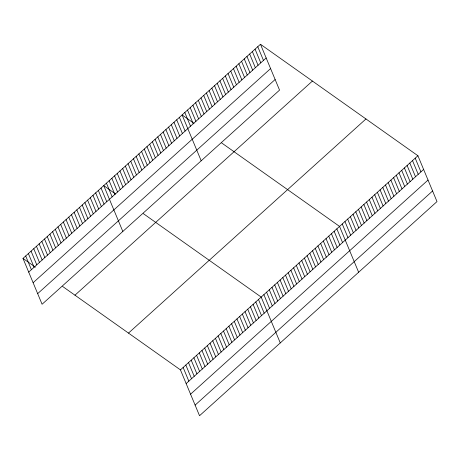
<?xml version="1.0" encoding="UTF-8"?>
<svg xmlns="http://www.w3.org/2000/svg" width="460" height="460" viewBox="0 0 460 460"><rect width="100%" height="100%" fill="white"/><g stroke="black" fill="none" stroke-linecap="round" stroke-linejoin="round"><path stroke-width="0.69" d="M260.469 44.275L279.553 90.12L42.084 304.255L23 258.411L260.469 44.275L417.916 155.744L437 201.589L199.531 415.725L180.446 369.88L62.589 286.436M28.704 272.107L266.173 57.971M33.12 282.716L270.589 68.58M37.668 293.647L275.137 79.511M74.957 295.193L312.426 81.058M128.489 333.097L365.959 118.962M180.446 369.88L417.916 155.744M186.145 383.582L423.62 169.447M190.561 394.191L428.036 180.055M195.115 405.116L432.584 190.986M193.982 123.349L182.108 114.937L201.192 160.781M221.691 142.968L339.549 226.412L358.633 272.257M115.615 194.011L103.741 185.604L122.826 231.449M143.324 213.63L261.182 297.074L280.267 342.918M23 258.411L35.368 267.168M415.213 158.183L420.917 171.885M412.511 160.62L418.215 174.317M409.808 163.058L415.512 176.755M407.106 165.491L412.81 179.193M404.403 167.929L410.107 181.631M401.701 170.367L407.405 184.069M398.998 172.805L404.702 186.501M396.296 175.237L402 188.939M393.593 177.675L399.297 191.377M390.897 180.113L396.595 193.815M388.194 182.551L393.892 196.248M385.491 184.989L391.19 198.685M382.789 187.421L388.487 201.123M380.086 189.859L385.785 203.561M377.384 192.297L383.088 205.999M374.681 194.735L380.385 208.432M371.979 197.167L377.683 210.87M369.276 199.605L374.98 213.308M366.574 202.043L372.278 215.746M363.872 204.481L369.575 218.178M361.169 206.919L366.873 220.616M358.466 209.352L364.171 223.054M355.764 211.79L361.468 225.492M353.061 214.228L358.766 227.924M350.359 216.666L356.063 230.362M347.656 219.098L353.36 232.8M344.954 221.536L350.658 235.238M342.251 223.974L347.955 237.676M336.846 228.844L342.55 242.546M257.772 46.713L263.471 60.409M334.144 231.282L339.848 244.984M255.07 49.145L260.768 62.847M331.441 233.72L337.145 247.422M252.367 51.583L258.066 65.285M328.739 236.158L334.443 249.855M249.665 54.021L255.363 67.724M326.036 238.596L331.74 252.293M246.962 56.459L252.661 70.156M323.34 241.028L329.038 254.731M244.26 58.891L249.964 72.594M320.637 243.466L326.335 257.169M241.558 61.329L247.261 75.032M317.935 245.904L323.633 259.607M238.855 63.767L244.559 77.47M315.232 248.342L320.93 262.039M236.152 66.206L241.856 79.902M312.53 250.775L318.228 264.477M233.45 68.643L239.154 82.34M309.827 253.213L315.531 266.915M230.748 71.076L236.452 84.778M307.125 255.651L312.829 269.353M228.045 73.514L233.749 87.216M304.422 258.089L310.126 271.785M225.342 75.952L231.046 89.654M301.72 260.527L307.424 274.223M222.64 78.39L228.344 92.086M299.017 262.959L304.721 276.661M219.937 80.822L225.641 94.524M296.315 265.397L302.019 279.099M217.235 83.26L222.939 96.962M293.612 267.835L299.316 281.537M214.532 85.698L220.236 99.4M290.91 270.273L296.614 283.969M211.83 88.136L217.534 101.832M288.207 272.705L293.911 286.407M209.127 90.574L214.831 104.27M285.505 275.143L291.209 288.845M206.425 93.006L212.129 106.709M282.802 277.581L288.506 291.283M203.722 95.444L209.427 109.146M280.1 280.019L285.804 293.716M201.02 97.882L206.724 111.579M277.397 282.457L283.101 296.154M198.317 100.32L204.021 114.017M274.695 284.889L280.399 298.592M195.615 102.752L201.319 116.455M271.992 287.327L277.696 301.03M192.918 105.19L198.617 118.893M269.29 289.765L274.994 303.462M190.216 107.629L195.914 121.331M266.587 292.203L272.291 305.9M187.513 110.066L193.211 123.763M263.885 294.636L269.589 308.338M184.811 112.499L190.509 126.201M258.491 299.5L264.195 313.202M179.406 117.375L185.104 131.077M255.8 301.927L261.504 315.629M176.703 119.813L182.407 133.509M253.109 304.353L258.813 318.055M174.001 122.251L179.705 135.947M250.418 306.78L256.122 320.482M171.298 124.683L177.002 138.385M247.727 309.206L253.431 322.909M168.596 127.121L174.3 140.823M245.036 311.638L250.74 325.335M165.893 129.559L171.597 143.261M242.345 314.065L248.049 327.761M163.191 131.997L168.895 145.694M239.654 316.491L245.358 330.188M160.488 134.429L166.192 148.131M236.963 318.918L242.667 332.615M157.786 136.867L163.49 150.57M234.272 321.344L239.976 335.041M155.083 139.305L160.787 153.007M231.581 323.771L237.285 337.473M152.381 141.743L158.085 155.44M228.89 326.197L234.588 339.9M149.678 144.181L155.382 157.878M226.199 328.624L231.897 342.326M146.976 146.613L152.68 160.316M223.508 331.05L229.206 344.753M144.273 149.052L149.977 162.754M220.817 333.477L226.515 347.179M141.571 151.489L147.275 165.192M218.12 335.903L223.824 349.606M138.868 153.927L144.572 167.624M215.429 338.33L221.133 352.032M136.166 156.36L141.87 170.062M212.738 340.756L218.442 354.459M133.463 158.798L139.167 172.5M210.047 343.183L215.751 356.885M130.761 161.236L136.465 174.938M207.356 345.609L213.06 359.312M128.058 163.674L133.762 177.37M204.665 348.036L210.369 361.738M125.361 166.112L131.06 179.808M201.974 350.468L207.678 364.165M122.659 168.544L128.357 182.246M199.283 352.895L204.987 366.591M119.956 170.982L125.655 184.684M196.592 355.321L202.296 369.018M117.254 173.42L122.952 187.117M193.901 357.748L199.605 371.444M114.551 175.858L120.25 189.554M191.21 360.174L196.914 373.871M111.849 178.29L117.553 191.992M188.519 362.601L194.223 376.303M109.146 180.728L114.85 194.43M185.828 365.027L191.532 378.729M106.444 183.166L112.148 196.868M183.137 367.454L188.836 381.156M101.05 188.031L106.754 201.727M98.359 190.457L104.063 204.154M95.668 192.884L101.367 206.586M92.977 195.31L98.676 209.012M90.287 197.737L95.985 211.439M87.59 200.163L93.294 213.865M84.899 202.59L90.603 216.292M82.208 205.016L87.912 218.718M79.517 207.443L85.221 221.145M76.826 209.869L82.53 223.571M74.135 212.296L79.839 225.998M71.444 214.722L77.148 228.424M68.753 217.154L74.457 230.851M66.062 219.581L71.766 233.277M63.371 222.007L69.075 235.704M60.68 224.434L66.384 238.13M57.989 226.861L63.693 240.557M55.298 229.287L61.002 242.983M52.607 231.713L58.305 245.416M49.916 234.14L55.614 247.842M47.225 236.566L52.923 250.269M44.528 238.993L50.232 252.695M41.837 241.419L47.541 255.122M39.146 243.846L44.85 257.548M36.455 246.272L42.159 259.975M33.764 248.699L39.468 262.401M31.073 251.125L36.777 264.828M28.382 253.552L34.086 267.254M25.691 255.984L31.395 269.681"/></g></svg>
